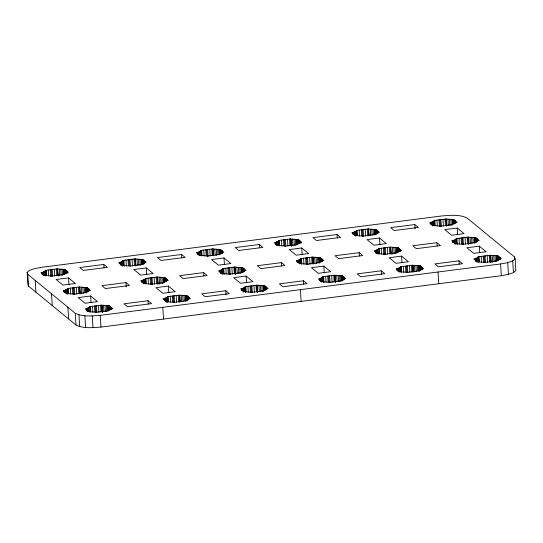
<?xml version="1.0" encoding="UTF-8"?>
<svg xmlns="http://www.w3.org/2000/svg" width="543" height="543" viewBox="0 0 543 543"><rect width="100%" height="100%" fill="white"/><g stroke="black" fill="none" stroke-linecap="round" stroke-linejoin="round"><path stroke-width="0.81" d="M45.7 270.774L45.245 270.394L57.293 268.853L65.031 269.484L68.459 272.294L66.843 272.498L63.687 274.093L64.149 274.473L52.094 276.02L44.356 275.382L40.935 272.572L42.544 272.369L45.7 270.774L46.012 275.803M64.651 290.498L67.807 288.903L67.346 288.53L79.393 286.982L87.131 287.614L90.559 290.424L88.95 290.634L85.787 292.229L86.249 292.602L74.201 294.15L66.463 293.519L63.036 290.709L64.651 290.498L64.753 292.182M122.983 260.423L135.031 258.875L142.768 259.506L146.196 262.317L144.581 262.527L141.424 264.122L141.886 264.495L129.831 266.043L122.094 265.412L118.673 262.602L120.281 262.391L123.437 260.796L122.983 260.423L123.139 262.941M89.907 307.039L89.452 306.659L101.5 305.118L109.238 305.75L112.659 308.56L111.05 308.763L107.894 310.358L108.349 310.739L96.301 312.286L88.563 311.648L85.136 308.838L86.751 308.634L89.907 307.039L90.213 312.069M142.388 280.527L145.544 278.932L145.083 278.552L157.131 277.005L164.868 277.643L168.296 280.453L166.687 280.656L163.524 282.251L163.986 282.631L151.938 284.172L144.2 283.541L140.773 280.731L142.388 280.527L142.537 283.039M201.175 250.825L200.72 250.445L212.768 248.898L220.506 249.529L223.933 252.346L222.318 252.549L219.162 254.144L219.623 254.518L207.569 256.065L199.831 255.434L196.41 252.624L198.019 252.42L201.175 250.825L201.487 255.855M167.644 297.062L167.19 296.688L179.238 295.141L186.975 295.772L190.396 298.582L188.788 298.793L185.631 300.388L186.086 300.761L174.038 302.308L166.301 301.677L162.873 298.867L164.488 298.657L167.644 297.062L167.902 301.256M223.282 268.955L222.82 268.581L234.868 267.034L242.606 267.665L246.033 270.475L244.425 270.679L241.262 272.281L241.723 272.654L229.675 274.201L221.938 273.57L218.51 270.76L220.125 270.55L223.282 268.955L223.587 273.984M278.919 240.848L278.457 240.468L290.505 238.927L298.243 239.558L301.67 242.368L300.055 242.572L296.899 244.167L297.36 244.547L285.306 246.094L277.568 245.456L274.147 242.646L275.756 242.443L278.919 240.848L279.224 245.877M245.382 287.084L244.927 286.711L256.975 285.163L264.712 285.794L268.133 288.604L266.525 288.815L263.369 290.41L263.823 290.783L251.776 292.331L244.038 291.7L240.61 288.89L242.226 288.679L245.382 287.084L245.687 292.12M300.659 260.28L300.557 258.604L312.605 257.056L320.343 257.687L323.771 260.497L322.162 260.708L318.999 262.303L319.46 262.676L307.413 264.224L299.675 263.593L296.247 260.783L297.863 260.572L301.019 258.977L301.324 264.013M353.493 232.465L356.656 230.87L356.194 230.497L368.242 228.949L375.98 229.58L379.408 232.39L377.792 232.601L374.636 234.196L375.098 234.569L363.043 236.117L355.305 235.486L351.884 232.675L353.493 232.465L353.595 234.142M319.963 278.708L323.119 277.113L322.664 276.733L334.712 275.192L342.45 275.824L345.871 278.634L344.262 278.837L341.106 280.432L341.561 280.812L329.513 282.353L321.775 281.722L318.347 278.912L319.963 278.708L320.065 280.385M375.6 250.601L378.756 249.006L378.295 248.626L390.342 247.079L398.08 247.717L401.508 250.527L399.899 250.73L396.736 252.325L397.198 252.705L385.15 254.246L377.412 253.615L373.984 250.805L375.6 250.601L375.749 253.113M431.23 222.494L434.393 220.899L433.932 220.519L445.979 218.972L453.717 219.603L457.145 222.42L455.529 222.623L452.373 224.218L452.835 224.592L440.78 226.139L433.042 225.508L429.622 222.698L431.23 222.494L431.332 224.171M400.856 267.136L400.401 266.762L412.449 265.215L420.187 265.846L423.615 268.656L421.999 268.866L418.843 270.462L419.298 270.835L407.25 272.382L399.512 271.751L396.085 268.941L397.7 268.731L400.856 267.136L401.162 272.172M456.677 243.162L456.032 238.655L468.086 237.108L475.817 237.739L479.245 240.549L477.636 240.753L474.473 242.348L474.935 242.728L462.887 244.275L455.149 243.644L451.722 240.827L453.337 240.624L456.493 239.029L456.751 243.223M478.24 258.461L478.139 256.785L490.186 255.237L497.924 255.868L501.352 258.678L499.736 258.889L496.58 260.484L497.035 260.857L484.987 262.405L477.249 261.774L473.822 258.963L475.437 258.753L478.593 257.158L478.906 262.194M27.15 272.355L29.56 270.38L34.555 268.615L41.682 267.292L442.029 215.917C450.296 215.34 459.276 214.227 466.987 217.953L514.506 256.941L515.131 258.902L515.85 270.645L513.44 272.62L508.445 274.385L501.318 275.708L100.971 327.083C92.704 327.66 83.724 328.773 76.013 325.047L28.494 286.059L27.869 284.098L27.15 272.355L27.774 274.317L28.494 286.059M27.774 274.317L75.294 313.304C83.004 317.031 91.984 315.917 100.251 315.34L500.598 263.966L507.732 262.642L512.721 260.878L515.131 258.902M103.842 264.448L79.746 267.543L83.283 270.441L107.378 267.353L103.842 264.448L104.052 267.808M181.579 254.477L157.484 257.565L161.02 260.47L185.115 257.375L181.579 254.477L181.79 257.83M259.316 244.499L235.221 247.594L238.757 250.493L262.86 247.398L259.316 244.499L259.527 247.852M337.06 234.522L312.958 237.617L316.494 240.515L340.597 237.427L337.06 234.522L337.264 237.882M414.798 224.551L390.695 227.639L394.232 230.544L418.334 227.449L414.798 224.551L415.049 228.746M68.54 277.894L56.099 279.489L62.954 285.109L75.389 283.514L68.54 277.894L68.947 284.6M146.277 267.916L133.836 269.511L140.691 275.131L153.126 273.536L146.277 267.916L146.685 274.629M224.015 257.939L211.573 259.54L218.429 265.16L230.863 263.565L224.015 257.939L224.422 264.651M301.752 247.968L289.31 249.563L296.166 255.183L308.6 253.588L301.752 247.968L302.159 254.674M379.489 237.99L367.048 239.585L373.903 245.205L386.338 243.61L379.489 237.99L379.896 244.703M457.226 228.012L444.792 229.614L451.64 235.234L464.075 233.639L457.226 228.012L457.634 234.725M125.949 282.584L101.846 285.672L105.383 288.577L129.485 285.482L125.949 282.584L126.207 286.779M203.686 272.606L179.584 275.701L183.12 278.6L207.222 275.511L203.686 272.606L203.89 275.959M281.423 262.629L257.321 265.724L260.857 268.622L284.96 265.534L281.423 262.629L281.627 265.989M359.161 252.658L335.058 255.746L338.594 258.651L362.697 255.556L359.161 252.658L359.364 256.011M436.898 242.68L412.795 245.775L416.332 248.674L440.434 245.579L436.898 242.68L437.101 246.033M90.64 296.023L78.206 297.618L85.054 303.238L97.496 301.643L90.64 296.023L91.054 302.736M168.378 286.046L155.943 287.647L162.791 293.268L175.233 291.672L168.378 286.046L168.792 292.758M246.115 276.075L233.68 277.67L240.529 283.29L252.97 281.695L246.115 276.075L246.529 282.781M323.852 266.097L311.417 267.692L318.266 273.312L330.707 271.717L323.852 266.097L324.266 272.81M401.589 256.12L389.155 257.721L396.003 263.341L408.445 261.746L401.589 256.12L402.003 262.832M479.326 246.149L466.892 247.744L473.74 253.364L486.182 251.769L479.326 246.149L479.74 252.855M148.049 300.713L123.953 303.808L127.49 306.707L151.585 303.618L148.049 300.713L148.253 304.073M225.786 290.743L201.691 293.831L205.227 296.736L229.322 293.641L225.786 290.743L226.044 294.93M303.523 280.765L279.428 283.853L282.964 286.758L307.06 283.663L303.523 280.765L303.727 284.118M381.261 270.787L357.165 273.882L360.701 276.781L384.797 273.692L381.261 270.787L381.464 274.147M458.998 260.81L434.902 263.905L438.439 266.81L462.534 263.715L458.998 260.81L459.202 264.169M478.139 256.785L478.593 257.158M300.557 258.604L301.019 258.977M514.506 256.941L514.615 258.617M512.721 260.878L513.44 272.62M507.732 262.642L508.445 274.385M500.49 257.979L500.592 259.656M500.598 263.966L501.318 275.708M499.906 257.497L500.008 259.174M499.635 257.273L499.736 258.957M499.37 257.056L499.519 259.574M498.779 256.574L498.983 259.927M498.189 256.092L498.447 260.287M497.924 255.868L498.182 260.063M497.673 255.902L497.924 260.097M497.116 255.977L497.374 260.165M496.56 256.045L496.872 261.081M496.309 256.079L496.621 261.108M495.06 255.882L495.42 261.753M493.682 255.739L494.042 261.611M492.202 255.651L492.616 262.364M490.641 255.617L491.055 262.323M490.573 255.556L490.981 262.269M490.417 255.427L490.824 262.14M490.254 255.298L490.668 262.011M490.186 255.237L490.594 261.95M489.243 255.359L489.657 262.072M487.173 255.624L487.58 262.337M485.103 255.889L485.51 262.602M484.159 256.011L484.573 262.724M483.222 256.133L483.63 262.846M481.146 256.398L481.505 262.269M479.075 256.663L479.388 261.699M477.799 239.361L477.901 241.038M477.535 239.144L477.636 240.82M478.675 259.622L478.831 262.133M477.263 238.927L477.419 241.438M478.207 256.846L478.308 258.522M476.679 238.438L476.883 241.798M477.535 257.531L477.786 261.726M476.089 237.956L476.347 242.151M475.817 237.739L476.075 241.934M475.566 237.773L475.878 242.802M476.645 257.925L476.903 262.12M475.016 237.841L475.268 242.035M475.94 258.339L476.15 261.692M474.46 237.915L474.765 242.945M474.209 237.943L474.514 242.979M475.437 258.753L475.593 261.271M475.186 258.787L475.288 260.464M472.953 237.753L473.265 242.782M471.582 237.61L471.942 243.481M470.102 237.522L470.462 243.393M468.541 237.481L468.901 243.352M468.473 237.427L468.88 244.133M468.31 237.291L468.724 244.004M468.154 237.162L468.568 243.875M468.086 237.108L468.494 243.814M467.143 237.23L467.55 243.936M465.073 237.495L465.48 244.201M463.003 237.759L463.41 244.472M462.059 237.882L462.466 244.588M461.116 237.997L461.475 243.875M459.045 238.268L459.405 244.14M456.975 238.533L457.335 244.404M455.699 221.232L455.801 222.908M455.434 221.008L455.536 222.691M455.163 220.791L455.319 223.309M456.419 241.357L456.568 243.875M454.572 220.309L454.783 223.662M455.428 239.402L455.74 244.431M453.989 219.827L454.24 224.021M453.717 219.603L453.975 223.797M453.466 219.637L453.724 223.831M454.545 239.796L454.796 243.99M452.91 219.711L453.167 223.906M453.839 240.203L453.996 242.721M452.36 219.779L452.665 224.816M452.109 219.813L452.414 224.843M453.337 240.624L453.439 242.3M453.086 240.658L453.188 242.334M452.529 240.725L452.631 242.402M450.853 219.616L451.213 225.494M449.482 219.474L449.842 225.352M448.002 219.386L448.362 225.257M446.441 219.352L446.801 225.223M446.366 219.291L446.78 226.003M446.21 219.162L446.617 225.874M445.979 218.972L446.461 225.745M445.043 219.094L445.45 225.807M442.966 219.358L443.38 226.071M440.896 219.623L441.31 226.336M439.959 219.745L440.366 226.458M439.015 219.867L439.423 226.58M436.945 220.132L437.305 226.003M434.875 220.397L435.181 225.433M438.045 271.995L438.764 283.738M434.319 220.838L434.699 225.929M434.162 220.709L434.468 225.739M434.108 222.257L434.312 225.61M433.328 221.272L433.585 225.46M432.438 221.666L432.696 225.861M431.739 222.073L431.943 225.426M430.979 222.521L431.081 224.198M430.429 222.596L430.531 224.273M422.169 267.468L422.271 269.152M421.897 267.251L422.054 269.769M421.633 267.034L421.782 269.545M421.042 266.552L421.246 269.905M420.452 266.063L420.71 270.258M420.187 265.846L420.445 270.041M419.936 265.88L420.187 270.075M419.379 265.948L419.685 270.984M418.823 266.022L419.135 271.052M418.572 266.05L418.884 271.086M417.323 265.86L417.628 270.896M415.945 265.717L416.305 271.588M414.465 265.629L414.825 271.5M412.904 265.588L413.264 271.459M412.836 265.534L413.196 271.405M412.68 265.405L413.087 272.111M412.449 265.215L412.931 271.982M411.506 265.337L411.92 272.043M409.436 265.602L409.843 272.308M407.365 265.866L407.773 272.579M406.422 265.989L406.836 272.695M405.485 266.111L405.838 271.982M403.408 266.375L403.768 272.247M400.653 249.821L400.754 251.497M401.338 266.64L401.65 271.67M400.062 249.339L400.164 251.015M399.797 249.122L399.899 250.798M400.788 267.075L401.094 272.111M399.526 248.898L399.682 251.416M400.625 266.946L400.782 269.464M400.469 266.817L400.625 269.335M398.942 248.416L399.146 251.769M399.797 267.509L400.048 271.704M398.352 247.934L398.61 252.128M398.08 247.717L398.338 251.904M397.829 247.744L398.087 251.938M398.908 267.903L399.166 272.097M397.279 247.818L397.53 252.013M398.202 268.31L398.358 270.828M396.723 247.886L397.028 252.923M396.471 247.92L396.777 252.957M397.7 268.731L397.856 271.249M397.449 268.765L397.551 270.441M396.892 268.833L396.994 270.516M395.216 247.73L395.575 253.601M393.845 247.588L394.204 253.459M392.365 247.493L392.779 254.205M390.729 247.398L391.218 254.172M390.573 247.269L390.987 253.981M390.342 247.079L390.831 253.852M389.406 247.201L389.813 253.914M387.335 247.465L387.743 254.178M385.265 247.737L385.673 254.443M384.322 247.852L384.729 254.565M383.378 247.975L383.792 254.687M381.308 248.239L381.668 254.11M379.238 248.504L379.543 253.54M377.962 231.209L378.064 232.886M377.697 230.985L377.847 233.504M378.681 248.945L379.062 254.036M377.426 230.768L377.582 233.286M378.729 252.169L378.831 253.846M376.835 230.286L377.046 233.639M377.69 249.38L377.948 253.574M376.251 229.798L376.503 233.992M375.98 229.58L376.238 233.775M375.729 229.614L376.034 234.644M376.808 249.773L377.059 253.968M375.172 229.682L375.485 234.719M376.102 250.18L376.306 253.533M374.622 229.757L374.928 234.786M374.371 229.791L374.677 234.82M375.349 250.628L375.451 252.312M373.116 229.594L373.428 234.63M371.745 229.451L372.104 235.323M370.265 229.363L370.625 235.234M368.629 229.268L369.064 235.194M368.473 229.139L368.88 235.845M368.317 229.01L368.724 235.716M368.242 228.949L368.656 235.662M367.306 229.071L367.713 235.777M365.229 229.336L365.643 236.049M363.158 229.601L363.572 236.314M362.222 229.723L362.629 236.436M361.278 229.845L361.638 235.716M359.208 230.11L359.568 235.981M357.138 230.375L357.443 235.404M356.581 230.816L356.907 235.065M356.473 231.522L356.731 235.716M356.473 233.911L356.575 235.587M355.59 231.243L355.896 236.28M354.701 231.637L354.959 235.832M354.002 232.051L354.151 234.562M353.242 232.499L353.344 234.176M352.692 232.567L352.794 234.25M344.432 277.446L344.534 279.122M344.16 277.229L344.316 279.74M343.895 277.005L344.045 279.523M343.305 276.523L343.509 279.883M342.714 276.041L342.972 280.236M342.45 275.824L342.755 280.853M342.199 275.851L342.45 280.045M341.642 275.925L341.9 280.12M341.085 275.993L341.343 280.188M340.834 276.027L341.147 281.064M339.585 275.837L339.945 281.708M338.208 275.695L338.567 281.566M336.728 275.6L337.088 281.471M335.099 275.505L335.581 282.279M334.943 275.376L335.35 282.089M334.712 275.192L335.194 281.96M333.769 275.308L334.183 282.021M331.698 275.572L332.106 282.285M329.628 275.844L330.035 282.55M328.685 275.959L329.099 282.672M327.741 276.082L328.101 281.953M325.671 276.346L326.031 282.217M323.601 276.618L323.961 282.489M322.325 259.316L322.427 260.993M322.06 259.092L322.209 261.611M323.051 277.052L323.424 282.143M321.789 258.875L321.945 261.393M322.888 276.923L323.146 281.118M322.834 278.471L322.99 280.989M322.813 279.251L322.915 280.928M321.205 258.393L321.408 261.746M322.06 277.487L322.311 281.681M320.614 257.911L320.872 262.106M320.343 257.687L320.601 261.882M320.092 257.721L320.35 261.916M321.171 277.88L321.429 282.075M319.542 257.789L319.847 262.826M320.465 278.287L320.675 281.641M318.985 257.864L319.291 262.893M318.734 257.898L319.04 262.927M319.712 278.742L319.813 280.419M317.479 257.701L317.791 262.737M316.107 257.558L316.467 263.43M314.628 257.47L314.988 263.341M312.992 257.375L313.426 263.307M312.836 257.246L313.25 263.952M313.094 263.823L312.68 257.117L313.019 263.769M311.668 257.178L312.076 263.891M309.598 257.443L310.005 264.156M307.528 257.708L307.935 264.421M306.585 257.83L306.992 264.543M305.641 257.952L306.001 263.823M303.571 258.217L303.931 264.088M300.815 241.662L300.917 243.345M301.501 258.482L301.806 263.518M300.225 241.18L300.327 242.857M299.96 240.963L300.062 242.64M300.944 258.923L301.256 263.952M299.688 240.739L299.845 243.257M300.788 258.794L300.89 260.47M300.632 258.665L300.734 260.341M299.098 240.257L299.308 243.617M299.953 259.35L300.211 263.545M298.514 239.775L298.765 243.97M298.243 239.558L298.501 243.753M297.992 239.592L298.25 243.78M299.071 259.744L299.322 263.939M297.435 239.66L297.693 243.855M300.428 289.657L301.148 301.399M298.365 260.158L298.521 262.669M296.885 239.734L297.191 244.764M296.634 239.762L296.94 244.798M297.863 260.572L297.964 262.255M297.605 260.606L297.713 262.283M297.055 260.681L297.157 262.357M295.378 239.572L295.738 245.443M294.007 239.429L294.367 245.3M292.528 239.334L292.935 246.047M291.374 246.013L290.967 239.3L291.306 245.952M290.736 239.11L291.143 245.823M290.58 238.981L290.987 245.694M290.505 238.927L290.919 245.633M289.562 239.042L289.976 245.755M287.491 239.314L287.905 246.02M285.421 239.578L285.835 246.284M284.484 239.701L284.892 246.407M283.541 239.816L283.901 245.687M281.471 240.087L281.831 245.959M279.401 240.352L279.706 245.382M278.844 240.787L279.15 245.823M278.837 243.176L278.993 245.694M277.853 241.221L278.111 245.416M276.964 241.615L277.168 244.968M276.265 242.022L276.468 245.382M275.756 242.443L275.912 244.961M275.505 242.477L275.606 244.153M266.694 287.423L266.796 289.1M266.423 287.199L266.525 288.883M266.158 286.982L266.308 289.5M265.568 286.5L265.771 289.853M264.977 286.018L265.235 290.213M264.712 285.794L264.97 289.989M264.461 285.828L264.712 290.023M263.905 285.903L264.163 290.098M263.348 285.971L263.66 291.007M263.097 286.005L263.403 291.034M261.848 285.808L262.208 291.679M260.47 285.666L260.83 291.537M258.991 285.577L259.35 291.448M257.362 285.482L257.844 292.249M257.206 285.353L257.613 292.066M257.043 285.224L257.457 291.937M256.975 285.163L257.382 291.876M256.031 285.285L256.445 291.998M253.961 285.55L254.368 292.263M251.891 285.815L252.298 292.528M250.947 285.937L251.361 292.65M250.004 286.059L250.418 292.772M247.934 286.324L248.294 292.195M245.864 286.589L246.176 291.625M244.588 269.287L244.689 270.964M244.323 269.07L244.472 271.588M245.314 287.03L245.619 292.059M244.051 268.853L244.207 271.364M245.151 286.901L245.463 291.93M245.151 289.283L245.3 291.801M243.468 268.364L243.671 271.724M244.323 287.457L244.574 291.652M242.877 267.882L243.135 272.077M242.606 267.665L242.918 272.695M242.354 267.699L242.667 272.729M243.434 287.851L243.692 292.046M241.805 267.767L242.056 271.962M242.728 288.265L242.938 291.618M241.248 267.842L241.506 272.036M240.997 267.869L241.302 272.905M242.226 288.679L242.327 290.362M241.974 288.713L242.076 290.39M241.418 288.788L241.52 290.464M239.741 267.679L240.101 273.55M238.37 267.536L238.73 273.407M236.891 267.448L237.25 273.319M235.329 267.407L235.737 274.12M235.255 267.353L235.669 274.059M235.099 267.217L235.513 273.93M234.943 267.088L235.35 273.801M234.868 267.034L235.282 273.74M233.931 267.156L234.338 273.862M231.861 267.421L232.268 274.127M229.791 267.685L230.198 274.398M228.847 267.808L229.255 274.514M227.904 267.923L228.264 273.801M225.834 268.194L226.193 274.066M223.764 268.459L224.123 274.33M222.487 251.158L222.589 252.834M222.216 250.941L222.372 253.452M223.207 268.894L223.363 271.412M221.951 250.717L222.107 253.235M223.051 268.765L223.254 272.124M222.895 268.636L223.098 271.995M222.922 270.258L223.024 271.934M221.361 250.235L221.571 253.588M222.216 269.328L222.528 274.364M220.777 249.753L221.028 253.948M220.506 249.529L220.763 253.724M220.254 249.563L220.512 253.757M221.334 269.722L221.585 273.916M219.698 249.637L220.01 254.667M220.628 270.129L220.831 273.489M219.148 249.705L219.453 254.742M218.897 249.739L219.202 254.769M220.125 270.55L220.275 273.068M219.867 270.584L219.976 272.26M217.641 249.542L217.947 254.579M216.27 249.4L216.623 255.278M214.79 249.312L215.15 255.183M213.229 249.278L213.589 255.149L213.155 249.217M212.999 249.088L213.406 255.801M212.768 248.898L213.25 255.672M211.824 249.02L212.238 255.733M209.754 249.285L210.168 255.997M207.684 249.549L208.098 256.262M206.747 249.671L207.154 256.384M205.804 249.794L206.164 255.665M203.734 250.058L204.093 255.929M201.663 250.323L201.969 255.359M201.154 251.599L201.412 255.794M200.116 251.199L200.374 255.386M199.227 251.592L199.485 255.787M198.528 252L198.731 255.353M198.019 252.42L198.12 254.097M197.767 252.447L197.869 254.131M197.211 252.522L197.319 254.199M188.957 297.394L189.059 299.078M188.686 297.177L188.788 298.854M188.421 296.96L188.57 299.471M187.83 296.478L188.034 299.831M187.24 295.989L187.498 300.184M186.975 295.772L187.233 299.967M186.724 295.806L187.03 300.836M186.168 295.874L186.473 300.91M185.611 295.949L185.923 300.978M185.36 295.983L185.665 301.012M184.111 295.786L184.416 300.822M182.733 295.643L183.093 301.514M181.253 295.555L181.613 301.426M179.692 295.514L180.052 301.385M179.624 295.46L179.984 301.331M179.468 295.331L179.876 302.037M179.719 301.908L179.305 295.202L179.645 301.854M178.294 295.263L178.708 301.969M176.224 295.528L176.631 302.241M174.154 295.792L174.561 302.505M173.21 295.915L173.624 302.621M172.267 296.037L172.626 301.908M170.197 296.302L170.556 302.173M168.126 296.566L168.439 301.596M166.85 279.265L166.952 280.941M166.586 279.048L166.687 280.724M167.577 297.001L167.882 302.037M166.314 278.824L166.47 281.342M167.516 298.555L167.726 301.908M165.73 278.342L165.934 281.695M166.586 297.435L166.891 302.471M165.14 277.86L165.343 281.213M164.868 277.643L165.126 281.837M164.617 277.67L164.875 281.865M165.696 297.829L165.954 302.023M164.067 277.744L164.319 281.939M164.991 298.236L165.147 300.754M163.511 277.812L163.816 282.849M163.26 277.846L163.565 282.883M164.488 298.657L164.59 300.333M164.237 298.691L164.339 300.367M162.004 277.656L162.364 283.527M162.805 307.311L163.524 319.06M160.633 277.514L160.993 283.385M159.153 277.419L159.567 284.132M157.999 284.098L157.592 277.385L157.932 284.037M157.361 277.195L157.775 283.908M157.131 277.005L157.613 283.779M156.194 277.127L156.601 283.84M154.124 277.392L154.531 284.104M152.054 277.663L152.461 284.369M151.11 277.778L151.517 284.491M150.167 277.901L150.581 284.613M148.096 278.165L148.456 284.037M146.026 278.43L146.332 283.466M144.75 261.135L144.852 262.812M144.479 260.911L144.635 263.43M145.47 278.871L145.85 283.962M144.214 260.694L144.37 263.212M145.314 278.742L145.572 282.937M145.259 280.29L145.395 283.589M143.623 260.212L143.834 263.565M144.479 279.306L144.737 283.5M143.04 259.724L143.291 263.918M142.768 259.506L143.074 264.543M142.517 259.54L142.823 264.57M143.596 279.699L143.847 283.894M141.961 259.608L142.218 263.803M142.89 280.107L143.047 282.625M141.411 259.683L141.662 263.878M141.16 259.717L141.465 264.746M142.13 280.555L142.239 282.238M141.58 280.629L141.682 282.306M139.904 259.52L140.264 265.391M138.533 259.378L138.886 265.249M137.053 259.289L137.413 265.16M135.417 259.194L135.899 265.961M135.261 259.065L135.669 265.771M135.031 258.875L135.512 265.642M134.087 258.997L134.501 265.703M132.017 259.262L132.431 265.975M129.947 259.527L130.361 266.24M129.01 259.649L129.363 265.52M128.067 259.771L128.426 265.642M125.996 260.036L126.356 265.907M123.926 260.301L124.286 266.172M123.37 260.742L123.75 265.832M123.213 260.613L123.315 262.289M123.051 260.477L123.159 262.16M122.379 261.169L122.684 266.206M121.489 261.563L121.693 264.923M120.79 261.977L120.994 265.33M120.281 262.391L120.437 264.909M120.03 262.425L120.132 264.102M111.804 307.854L111.906 309.53M111.22 307.372L111.322 309.048M110.948 307.155L111.05 308.831M110.684 306.931L110.833 309.449M110.093 306.449L110.297 309.809M109.503 305.967L109.761 310.162M109.238 305.75L109.489 309.944M108.987 305.777L109.238 309.972M108.43 305.852L108.688 310.046M107.874 305.919L108.186 310.956M107.623 305.953L107.928 310.99M106.374 305.763L106.733 311.634M104.996 305.621L105.356 311.492M103.516 305.526L103.876 311.397M101.955 305.492L102.369 312.205M101.887 305.431L102.294 312.144M101.731 305.302L102.138 312.015M101.5 305.118L101.982 311.886M100.557 305.234L100.971 311.947M100.251 315.34L100.971 327.083M98.487 305.505L98.894 312.211M96.416 305.77L96.824 312.476M95.473 305.885L95.887 312.598M94.53 306.008L94.889 311.879M92.459 306.272L92.819 312.144M92.256 315.951L92.975 327.7M90.389 306.544L90.701 311.573M89.113 289.243L89.215 290.919M88.848 289.019L88.95 290.695M88.577 288.801L88.733 291.32M89.887 310.202L89.989 311.886M87.993 288.319L88.197 291.672M88.848 307.413L89.1 311.607M87.403 287.838L87.661 292.032M87.131 287.614L87.389 291.808M86.88 287.647L87.138 291.842M87.959 307.806L88.163 311.159M86.33 287.722L86.636 292.752M87.253 308.214L87.464 311.567M85.774 287.79L86.079 292.82M85.522 287.824L85.828 292.853M86.751 308.634L86.907 311.153M86.5 308.668L86.602 310.345M84.267 287.627L84.579 292.663M84.891 315.775L85.611 327.517M82.896 287.485L83.255 293.356M81.416 287.396L81.776 293.268M79.78 287.301L80.215 293.234M79.624 287.172L80.038 293.885M79.393 286.982L79.875 293.749M78.457 287.104L78.864 293.817M78.973 314.872L79.692 326.614M76.387 287.369L76.794 294.082M74.316 287.634L74.724 294.347M75.294 313.304L76.013 325.047M73.373 287.756L73.78 294.469M72.429 287.878L72.789 293.749M70.359 288.143L70.719 294.014M67.603 271.588L67.705 273.272M68.289 288.408L68.594 293.444M67.013 271.106L67.115 272.783M66.741 270.889L66.85 272.566M67.732 288.849L68.045 293.878M66.477 270.672L66.633 273.183M67.576 288.72L67.882 293.749M67.624 291.944L67.726 293.62M65.886 270.183L66.097 273.543M66.741 289.276L67.054 294.313M67.868 307.209L68.588 318.951M65.303 269.701L65.554 273.896M65.031 269.484L65.289 273.679M64.78 269.518L65.038 273.713M65.852 289.67L66.11 293.865M64.223 269.586L64.481 273.781M65.153 290.084L65.309 292.596M63.674 269.661L63.979 274.69M63.422 269.688L63.728 274.724M64.393 290.532L64.502 292.209M63.843 290.607L63.945 292.283M62.167 269.498L62.526 275.369M60.796 269.355L61.149 275.226M59.316 269.26L59.723 275.973M57.68 269.165L58.162 275.939M57.524 269.036L57.931 275.749M57.368 268.907L57.775 275.62M57.293 268.853L57.707 275.559M56.35 268.968L56.764 275.681M54.28 269.24L54.694 275.946M52.209 269.504L52.623 276.211M51.273 269.627L51.68 276.333M50.329 269.742L50.737 276.455M51.531 293.811L52.25 305.553M48.259 270.014L48.619 275.885M46.189 270.278L46.494 275.308M45.632 270.713L45.938 275.749M45.476 270.584L45.68 273.944M45.313 270.455L45.524 273.808M45.347 272.077L45.449 273.753M44.641 271.147L44.899 275.342M43.752 271.541L44.01 275.735M43.053 271.948L43.257 275.308M42.544 272.369L42.7 274.887M42.293 272.403L42.395 274.079M41.736 272.471L41.845 274.147M35.2 280.405L35.919 292.154"/></g></svg>
